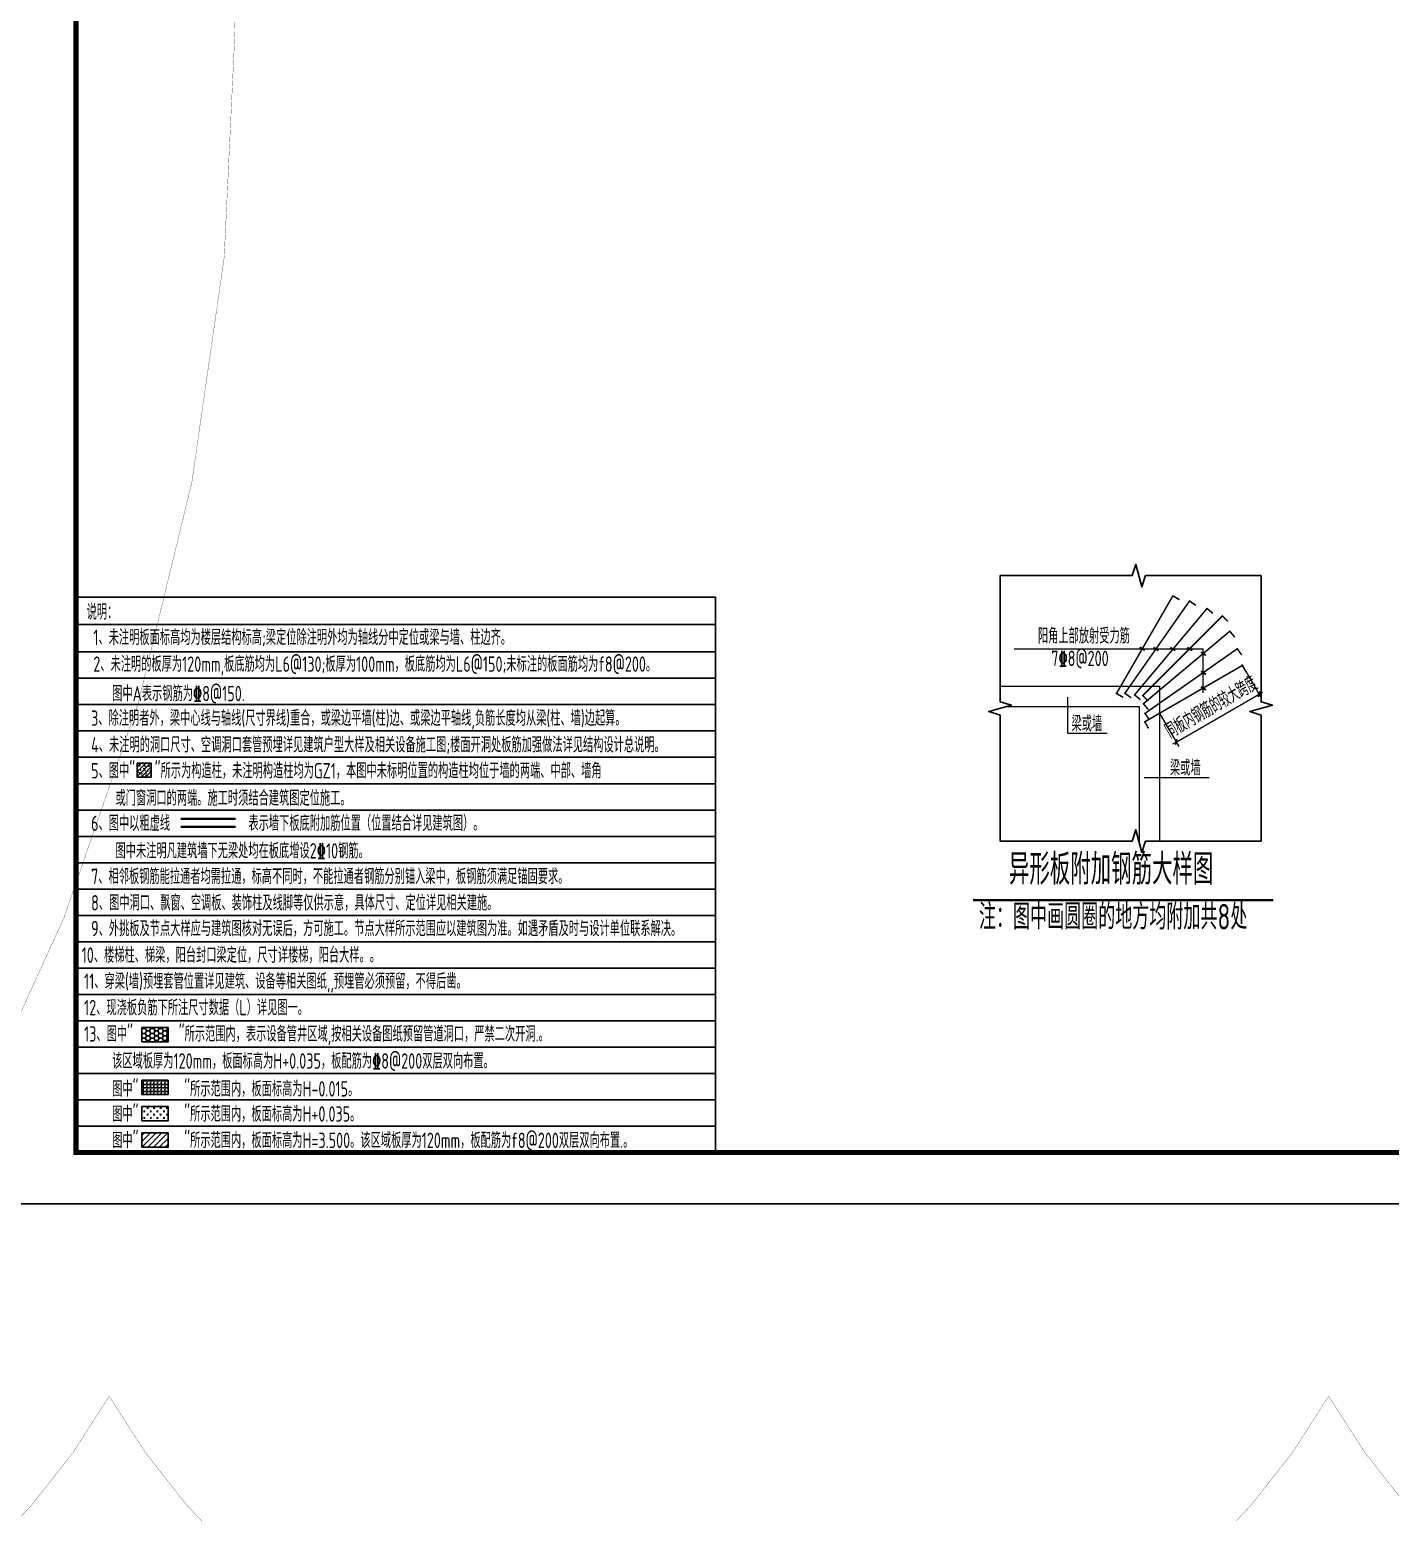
# Model space of a CAD drawing. Extents: x -1712635 to -854203, y -534641 to -21985.
# Drawn here: x -1262019 to -1235460, y -195459 to -166515 of the extents above; entities that cross this region are included whole.
import ezdxf
from ezdxf.enums import TextEntityAlignment as Align

# ---------------------------------------------------------------- set-up
doc = ezdxf.new("R2010")
doc.units = 0
doc.header["$LTSCALE"] = 1000
doc.linetypes.add('DASH', pattern=[0.35, 0.25, -0.1])
doc.layers.get('0').update_dxf_attribs({"linetype": 'CONTINUOUS'})
doc.layers.get('Defpoints').update_dxf_attribs({"linetype": 'CONTINUOUS'})
for name, color, linetype, lineweight in [('+公共字体', 7, 'CONTINUOUS', 20), ('+图名', 243, 'CONTINUOUS', 20), ('+混凝土墙', 3, 'CONTINUOUS', 20), ('Z-详图标注', 3, 'CONTINUOUS', 18), ('查找字符', 1, 'CONTINUOUS', 18)]:
    doc.layers.add(name, color=color, linetype=linetype, lineweight=lineweight)
for name, color, linetype in [('-TK', 7, 'CONTINUOUS'), ('DIM', 2, 'CONTINUOUS'), ('FLOOR_UP_REIN', 13, 'CONTINUOUS'), ('S-B板填充', 251, 'CONTINUOUS'), ('S-X详图填充', 252, 'CONTINUOUS'), ('S-文字', 7, 'CONTINUOUS'), ('S-板正筋', 2, 'CONTINUOUS'), ('S-构造柱', 212, 'CONTINUOUS'), ('S-表格线', 54, 'CONTINUOUS'), ('S-降板填充', 75, 'CONTINUOUS'), ('THIN', 7, 'CONTINUOUS')]:
    doc.layers.add(name, color=color, linetype=linetype)
doc.styles.add('TSSD_DIMENSION', font='Tssdeng.shx', dxfattribs={"width": 0.7, "bigfont": 'tssdchn.shx'})
doc.styles.add('TSSD_REIN', font='tssdeng.shx', dxfattribs={"width": 0.7, "height": 300, "bigfont": 'tssdchn.shx'})
doc.dimstyles.new('TSSD_100_100$0', dxfattribs={"dimtxt": 300, "dimasz": 80, "dimexe": 100, "dimexo": 250, "dimgap": 100, "dimtad": 1, "dimdec": 0, "dimzin": 0, "dimdsep": 46, "dimtxsty": 'TSSD_DIMENSION', "dimblk": 'ARCHTICK', "dimcen": 0, "dimdle": 100, "dimclrd": 3, "dimclre": 3, "dimclrt": 7, "dimadec": 0, "dimazin": 0, "dimtfac": 1, "dimtdec": 0, "dimtix": 1, "dimtmove": 2, "dimatfit": 3, "dimldrblk": 'ARCHTICK', "dimfxl": 0, "dimtolj": 1, "dimtzin": 0, "dimarcsym": 0})

# ---------------------------------------------------------------- blocks, each defined once
blk = doc.blocks.new('_ArchTick')
at = {"color": 0, "const_width": 0.35}
blk.add_lwpolyline([(-0.5, -0.5), (0.5, 0.5)], dxfattribs=at)
blk = doc.blocks.new('*D195')
at = {"layer": 'Defpoints', "color": 0}
for p in [(5060, 9464), (3444, 8530), (5522, 8664)]:
    blk.add_point(p, dxfattribs=at)
at = {"layer": 'DIM', "color": 3, "lineweight": -2}
for p, q in [((5185, 9247), (5572, 8577)), ((5522, 8664), (5592, 8704)), ((3906, 7730), (5522, 8664)), ((3569, 8314), (3956, 7644)), ((3906, 7730), (3836, 7690))]:
    blk.add_line(p, q, dxfattribs=at)
at = {"layer": 'DIM', "color": 3, "lineweight": -2, "xscale": 80, "yscale": 80, "zscale": 80}
for p, rotation in [((5522, 8664), 209.999999999947), ((3906, 7730), 29.99999999994698)]:
    blk.add_blockref('_ArchTick', p, dxfattribs=dict(at, rotation=rotation))
at = {"layer": 'DIM', "color": 7, "insert": (4589, 8413), "char_height": 300, "attachment_point": 5, "rotation": 30, "style": 'TSSD_DIMENSION'}
blk.add_mtext('\\A1;同板内钢筋的较大跨度', dxfattribs=at)
blk = doc.blocks.new('A1')
blk.add_lwpolyline([(0, 59400), (0, 0), (84100, 0), (84100, 59400)], close=True)
at = {"const_width": 100}
blk.add_lwpolyline([(2500, 58400), (2500, 1000), (83100, 1000), (83100, 58400)], close=True, dxfattribs=at)
blk = doc.blocks.new('A$C3D802B83')
at = {"layer": '+公共字体', "linetype": 'Continuous'}
for p, q in [((744, 9550.9), (4432.1, 9550.9)), ((4432.1, 8687.9), (4432.1, 9550.9)), ((1781.2, 8604.3), (1781.2, 7908.1)), ((1781.2, 7900.1), (2555.9, 7900.1)), ((3278.8, 7035.6), (4551.4, 7035.6))]:
    blk.add_line(p, q, dxfattribs=at)
at = {"layer": '+图名', "linetype": 'Continuous', "const_width": 50}
blk.add_lwpolyline([(-63, 4643.9), (5800.4, 4643.9)], dxfattribs=at)
at = {"layer": '+混凝土墙', "linetype": 'Continuous'}
for p, q in [((468.2, 8822.4), (3581.4, 8822.4)), ((3581.4, 8822.4), (3581.4, 5796.4)), ((597.3, 8422.4), (3181.4, 8422.4)), ((3181.4, 8422.4), (3181.4, 5796.4))]:
    blk.add_line(p, q, dxfattribs=at)
at = {"layer": 'FLOOR_UP_REIN', "const_width": 30}
for points in [[(3970.2, 10507.9), (3840.3, 10582.9), (2739.8, 8676.9), (2869.7, 8601.9)], [(4289.1, 10397.8), (4166.2, 10483.8), (2903.8, 8681), (3026.7, 8594.9)], [(4622.7, 10240.4), (4507.8, 10336.8), (3093.1, 8650.8), (3208, 8554.4)], [(4914.2, 10087.1), (4808.2, 10193.1), (3251.9, 8636.8), (3358, 8530.8)], [(5048.3, 9777.8), (4951.8, 9892.7), (3265.9, 8478), (3362.3, 8363.1)], [(5184.9, 9428.3), (5098.9, 9551.1), (3296, 8288.8), (3382.1, 8165.9)], [(5273, 9095.3), (5198, 9225.2), (3292, 8124.8), (3367, 7994.9)]]:
    blk.add_lwpolyline(points, dxfattribs=at)
at = {"layer": 'THIN'}
blk.add_lwpolyline([(5562.2, 5796.4), (3306.7, 5796.4), (3236.7, 5576.4), (3116.7, 6016.4), (3046.7, 5796.4), (468.2, 5796.4), (468.2, 8257.2), (248.2, 8327.2), (688.2, 8447.2), (468.2, 8517.2), (468.2, 10977.9), (3046.7, 10977.9), (3116.7, 11197.9), (3236.7, 10757.9), (3306.7, 10977.9), (5562.2, 10977.9), (5562.2, 8517.2), (5782.2, 8447.2), (5342.2, 8327.2), (5562.2, 8257.2)], close=True, dxfattribs=at)
at = {"layer": '查找字符', "const_width": 35}
for points in [[(3195.4, 9582.1), (3293.5, 9519.7)], [(3461.2, 9577.4), (3559.3, 9515)], [(3788.2, 9577.4), (3886.4, 9515)], [(4121.9, 9577.4), (4220.1, 9515)], [(4388.1, 9483.1), (4486.2, 9420.7)], [(4388.1, 9110.7), (4486.2, 9048.3)], [(4388.1, 8809.5), (4486.2, 8747.1)]]:
    blk.add_lwpolyline(points, dxfattribs=at)
at = {"layer": '+公共字体', "linetype": 'Continuous', "style": 'TSSD_REIN', "width": 0.7}
for s, p in [('阳角上部放射受力筋', (1206.7, 9652.5)), ('7%%1328@200', (1467.3, 9212.7)), ('梁或墙', (1863, 7938.4)), ('梁或墙', (3783.9, 7076.5))]:
    blk.add_text(s, height=300, dxfattribs=at).set_placement(p)
blk.add_text('注：图中画圆圈的地方均附加共8处', height=500, dxfattribs=at).set_placement((55.5, 3920.3), align=Align.BOTTOM_LEFT)
at = {"layer": '+图名', "linetype": 'Continuous', "style": 'TSSD_REIN', "width": 0.7}
blk.add_text('异形板附加钢筋大样图', height=600, dxfattribs=at).set_placement((640.5, 4766.9), align=Align.BOTTOM_LEFT)
at = {"layer": 'DIM'}
dim = blk.add_aligned_dim(p1=(3443.8, 8530.2), p2=(5060.4, 9463.5), distance=-923.8, text='同板内钢筋的较大跨度', dimstyle='TSSD_100_100$0', dxfattribs=at)
dim.commit()
dim.dimension.update_dxf_attribs({"geometry": '*D195', "text_midpoint": (4589, 8413.4)})

msp = doc.modelspace()

# ---------------------------------------------------------------- hatches: boundary and pattern name
at = {"layer": 'S-B板填充'}
h = msp.add_hatch(dxfattribs=at)
h.set_pattern_fill('ANGLE', color=252, scale=10, style=0)
h.set_pattern_definition([(0, (-1174516.26, -382894.4), (0, 69.85), [50.8, -19.05]), (90, (-1174516.26, -382894.4), (-69.85, 4e-15), [50.8, -19.05])])
h.paths.add_polyline_path([(-1259827.1, -187302.75), (-1259316, -187302.75), (-1259316, -187023.97), (-1259827.1, -187023.97)])
h = msp.add_hatch(dxfattribs=at)
h.set_pattern_fill('CROSS', color=252, scale=10, style=0)
h.set_pattern_definition([(0, (-1174516.257, -382894.4), (63.5, 63.5), [31.75, -95.25]), (90, (-1174500.38, -382910.275), (-63.5, 63.5), [31.75, -95.25])])
h.paths.add_polyline_path([(-1259827.1, -187817.04), (-1259316, -187817.04), (-1259316, -187538.25), (-1259827.1, -187538.25)])
h = msp.add_hatch(dxfattribs=at)
h.set_pattern_fill('METAL', color=256, scale=20, style=0)
h.set_pattern_definition([(45, (-1173869.61, -357609.86), (-56.568542, 56.568542), [])])
h.paths.add_polyline_path([(-1259827.1, -188331.32), (-1259316, -188331.32), (-1259316, -188052.54), (-1259827.1, -188052.54)])
at = {"layer": 'S-构造柱'}
h = msp.add_hatch(dxfattribs=at)
h.set_pattern_fill('ARMORED', color=256, scale=12.857143, style=0)
h.set_pattern_definition([(50, (-3113191.17, -312454.556), (92.2191663, -8.0681316), [9.642857, -106.0714286]), (355, (-3113191.17, -312454.56), (-17.839457, 96.710417), [7.7142857, -84.857143]), (100.4514, (-3113183.49, -312455.23), (74.3797776, 88.642227), [8.1951673, -90.146843]), (46.1842, (-3113191.17, -312428.84), (137.216706, -21.281016), [14.464286, -159.107143]), (96.6356, (-3113179.74, -312430.61), (120.170919, 125.243726), [12.292751, -135.220243]), (351.1842, (-3113191.17, -312428.84), (120.170822, 125.24382), [11.571429, -127.285714]), (21, (-3113178.314, -312435.27), (76.7451924, -51.765286), [9.642857, -106.0714286]), (326, (-3113178.31, -312435.27), (31.2834, 93.233577), [7.7142857, -84.857143]), (71.4514, (-3113171.92, -312439.58), (108.0286237, 41.4682067), [8.1951673, -90.146843]), (37.5, (-3113191.17, -312454.556), (1.56340997, 42.80063835), [0, -83.8285714, 0, -86.1428571, 0, -85.1785714]), (7.5, (-3113191.17, -312454.556), (33.8232262, 50.7100772), [0, -49.1142857, 0, -81.9, 0, -32.4642857]), (327.5, (-3113219.843, -312454.556), (68.6343132, -2.8999121), [0, -32.1428571, 0, -100.2857143, 0, -133.0714286]), (317.5, (-3113232.7, -312454.556), (74.981079, 12.8706406), [0, -41.7857143, 0, -66.6, 0, -94.5]), (45, (-3113191.17, -312454.556), (-45.4568645, 45.4568645), [])])
h.paths.add_polyline_path([(-1259922.59, -180832.02), (-1259648.3, -180832.02), (-1259648.3, -181106.31), (-1259922.59, -181106.31)])
at = {"layer": 'S-降板填充', "linetype": 'ByBlock'}
h = msp.add_hatch(dxfattribs=at)
h.set_pattern_fill('HONEY', color=8, scale=17.142857, style=0)
h.set_pattern_definition([(0, (-4072412.193, -253984.445), (81.6428571, 47.1365143), [54.4285714, -108.8571429]), (120, (-4072412.193, -253984.445), (-81.6428474, 47.1365312), [54.4285714, -108.8571429]), (60, (-4072412.193, -253984.445), (9.75e-06, 94.2730455), [-108.8571429, 54.4285714])])
h.paths.add_polyline_path([(-1259827.1, -186274.18), (-1259316, -186274.18), (-1259316, -185995.39), (-1259827.1, -185995.39)])

# ---------------------------------------------------------------- linework, layer by layer
at = {"layer": 'S-X详图填充', "color": 2, "const_width": 5}
for points in [[(-1685356.54, -45313.6, -0.57735027), (-1604552.52, -45313.6, -0.57735027), (-1523748.51, -45313.6, -0.57735027), (-1442944.49, -45313.6, -0.57735027), (-1362140.48, -45313.6, -0.57735027), (-1281336.46, -45313.6, -0.57735027), (-1281336.46, -126117.61, -0.57735027), (-1281336.46, -206921.63, -0.57735027), (-1281336.46, -287725.64, -0.57735027), (-1281336.46, -368529.66, -0.57735027), (-1281336.46, -449333.67, -0.57735027), (-1362140.48, -449333.67, -0.57735027), (-1442944.49, -449333.67, -0.57735027), (-1523748.51, -449333.67, -0.57735027), (-1604552.52, -449333.67, -0.57735027), (-1685356.54, -449333.67, -0.57735027), (-1685356.54, -368529.66, -0.57735027), (-1685356.54, -287725.64, -0.57735027), (-1685356.54, -206921.63, -0.57735027), (-1685356.54, -126117.61, -0.57735027), (-1685356.54, -45313.6, -0.57735027), (-1685356.54, -45313.6, -0.57735027)], [(-1284271.17, -50367.6, -0.57735027), (-1260467.13, -50367.6, -0.57735027), (-1236663.09, -50367.6, -0.57735027), (-1212859.05, -50367.6, -0.57735027), (-1189055.01, -50367.6, -0.57735027), (-1165250.97, -50367.6, -0.57735027), (-1165250.97, -74171.63, -0.57735027), (-1165250.97, -97975.67, -0.57735027), (-1165250.97, -121779.71, -0.57735027), (-1165250.97, -145583.75, -0.57735027), (-1165250.97, -169387.79, -0.57735027), (-1165250.97, -193191.83, -0.57735027), (-1189055.01, -193191.83, -0.57735027), (-1212859.05, -193191.83, -0.57735027), (-1236663.09, -193191.83, -0.57735027), (-1260467.13, -193191.83, -0.57735027), (-1284271.17, -193191.83, -0.57735027), (-1284271.17, -169387.79, -0.57735027), (-1284271.17, -145583.75, -0.57735027), (-1284271.17, -121779.71, -0.57735027), (-1284271.17, -97975.67, -0.57735027), (-1284271.17, -74171.63, -0.57735027), (-1284271.17, -50367.6, -0.57735027), (-1284271.17, -50367.6, -0.57735027)]]:
    msp.add_lwpolyline(points, format="xyb", dxfattribs=at)
at = {"layer": 'S-板正筋', "linetype": 'DASH', "const_width": 42.86}
for points in [[(-1259071.04, -181920.29), (-1259071.04, -181920.29), (-1258000.53, -181920.28), (-1258000.53, -181920.28)], [(-1259071.04, -182078.35), (-1259071.04, -182078.35), (-1258000.53, -182078.34), (-1258000.53, -182078.34)]]:
    msp.add_lwpolyline(points, dxfattribs=at)
at = {"layer": 'S-构造柱'}
msp.add_lwpolyline([(-1259922.59, -180832.02), (-1259648.3, -180832.02), (-1259648.3, -181106.31), (-1259922.59, -181106.31), (-1259922.59, -180832.02)], dxfattribs=at)
at = {"layer": 'S-表格线'}
for p, q in [((-1261115.11, -188434.1), (-1261115.11, -177594.59)), ((-1248633.63, -177594.59), (-1261115.11, -177594.59)), ((-1248633.63, -188434.1), (-1248633.63, -177594.59)), ((-1248633.63, -178128.63), (-1261115.11, -178128.63)), ((-1261115.11, -186911), (-1261115.11, -178128.63)), ((-1261115.11, -178662.67), (-1248633.63, -178662.67)), ((-1261115.11, -179176.96), (-1248633.63, -179176.96)), ((-1261115.11, -179691.24), (-1248633.63, -179691.24)), ((-1261115.11, -180205.53), (-1248633.63, -180205.53)), ((-1261115.11, -180719.81), (-1248633.63, -180719.81)), ((-1261115.11, -181234.1), (-1248633.63, -181234.1)), ((-1261115.11, -181748.39), (-1248633.63, -181748.39)), ((-1261115.11, -182262.67), (-1248633.63, -182262.67)), ((-1261115.11, -182776.96), (-1248633.63, -182776.96)), ((-1261115.11, -183291.24), (-1248633.63, -183291.24)), ((-1261115.11, -183805.53), (-1248633.63, -183805.53)), ((-1261115.11, -184319.81), (-1248633.63, -184319.81)), ((-1261115.11, -184834.1), (-1248633.63, -184834.1)), ((-1261115.11, -185348.39), (-1248633.63, -185348.39)), ((-1261115.11, -185862.67), (-1248633.63, -185862.67)), ((-1261115.11, -186376.96), (-1248633.63, -186376.96)), ((-1261115.11, -186891.24), (-1248633.63, -186891.24)), ((-1261115.11, -187405.53), (-1248633.63, -187405.53)), ((-1261115.11, -187405.53), (-1248633.63, -187405.53)), ((-1261115.11, -187919.81), (-1248633.63, -187919.81)), ((-1261115.11, -188434.1), (-1248633.63, -188434.1))]:
    msp.add_line(p, q, dxfattribs=at)
at = {"layer": 'S-降板填充'}
for points in [[(-1259827.1, -186274.18), (-1259316, -186274.18), (-1259316, -185995.39), (-1259827.1, -185995.39)], [(-1259827.1, -187302.75), (-1259316, -187302.75), (-1259316, -187023.97), (-1259827.1, -187023.97)], [(-1259827.1, -187817.04), (-1259316, -187817.04), (-1259316, -187538.25), (-1259827.1, -187538.25)], [(-1259827.1, -188331.32), (-1259316, -188331.32), (-1259316, -188052.54), (-1259827.1, -188052.54)]]:
    msp.add_lwpolyline(points, close=True, dxfattribs=at)

# ---------------------------------------------------------------- block references
at = {"layer": '-TK'}
msp.add_blockref('A1', (-1263615.11, -189434.1), dxfattribs=at)
at = {"layer": 'Z-详图标注'}
msp.add_blockref('A$C3D802B83', (-1243545.18, -188151.43), dxfattribs=at)

# ---------------------------------------------------------------- texts
at = {"layer": 'S-文字', "style": 'TSSD_REIN', "width": 0.7}
for s, p in [('说明：', (-1260907.26, -178031.88)), ('1、未注明板面标高均为楼层结构标高;梁定位除注明外均为轴线分中定位或梁与墙、柱边齐。', (-1260776.87, -178528.13)), ('3、除注明者外，梁中心线与轴线(尺寸界线)重合，或梁边平墙(柱)边、或梁边平轴线,负筋长度均从梁(柱、墙)边起算。', (-1260820.06, -180105.35)), ('4、未注明的洞口尺寸、空调洞口套管预埋详见建筑户型大样及相关设备施工图;楼面开洞处板筋加强做法详见结构设计总说明。', (-1260820.06, -180625.35)), ('5、图中"   "所示为构造柱，未注明构造柱均为GZ1，本图中未标明位置的构造柱均位于墙的两端、中部、墙角', (-1260820.06, -181131.61)), ('或门窗洞口的两端。施工时须结合建筑图定位施工。', (-1260343.61, -181666.59)), ('6、图中以粗虚线            表示墙下板底附加筋位置（位置结合详见建筑图）。', (-1260820.06, -182156.2)), ('图中未注明凡建筑墙下无梁处均在板底增设2%%13210钢筋。', (-1260343.61, -182695.16)), ('7、相邻板钢筋能拉通者均需拉通，标高不同时，不能拉通者钢筋分别锚入梁中，板钢筋须满足锚固要求。', (-1260820.06, -183195.49)), ('8、图中洞口、飘窗、空调板、装饰柱及线脚等仅供示意，具体尺寸、定位详见相关建施。', (-1260820.06, -183709.78)), ('9、外挑板及节点大样应与建筑图核对无误后，方可施工。节点大样所示范围应以建筑图为准。如遇矛盾及时与设计单位联系解决。', (-1260820.06, -184212.23)), ('10、楼梯柱、梯梁，阳台封口梁定位，尺寸详楼梯，阳台大样。。', (-1261004.29, -184731.07)), ('11、穿梁(墙)预埋套管位置详见建筑、设备等相关图纸,,预埋管必须预留，不得后凿。', (-1260956.8, -185241.39)), ('12、现浇板负筋下所注尺寸数据（L）详见图一。', (-1260956.8, -185755.67)), ('13、图中"       "所示范围内，表示设备管井区域,按相关设备图纸预留管道洞口，严禁二次开洞.。', (-1260956.8, -186269.96)), ('图中"       "所示范围内，板面标高为H-0.015。', (-1260408.69, -187342.48)), ('图中"       "所示范围内，板面标高为H+0.035。', (-1260408.69, -187832.22)), ('图中"       "所示范围内，板面标高为H=3.500。该区域板厚为120mm，板配筋为f8@200双层双向布置.。', (-1260408.69, -188346.5))]:
    msp.add_text(s, height=300, dxfattribs=at).set_placement(p)
at = {"layer": 'S-文字', "color": 1, "style": 'TSSD_REIN', "width": 0.7}
for s, p in [('2、未注明的板厚为120mm,板底筋均为L6@130;板厚为100mm，板底筋均为L6@150;未标注的板面筋均为f8@200。', (-1260776.87, -179049.94)), ('图中A表示钢筋为%%1328@150.', (-1260407.72, -179625.13)), ('该区域板厚为120mm，板面标高为H+0.035，板配筋为%%1328@200双层双向布置。', (-1260408.69, -186797.71))]:
    msp.add_text(s, height=300, dxfattribs=at).set_placement(p)

doc.saveas('drawing.dxf')
